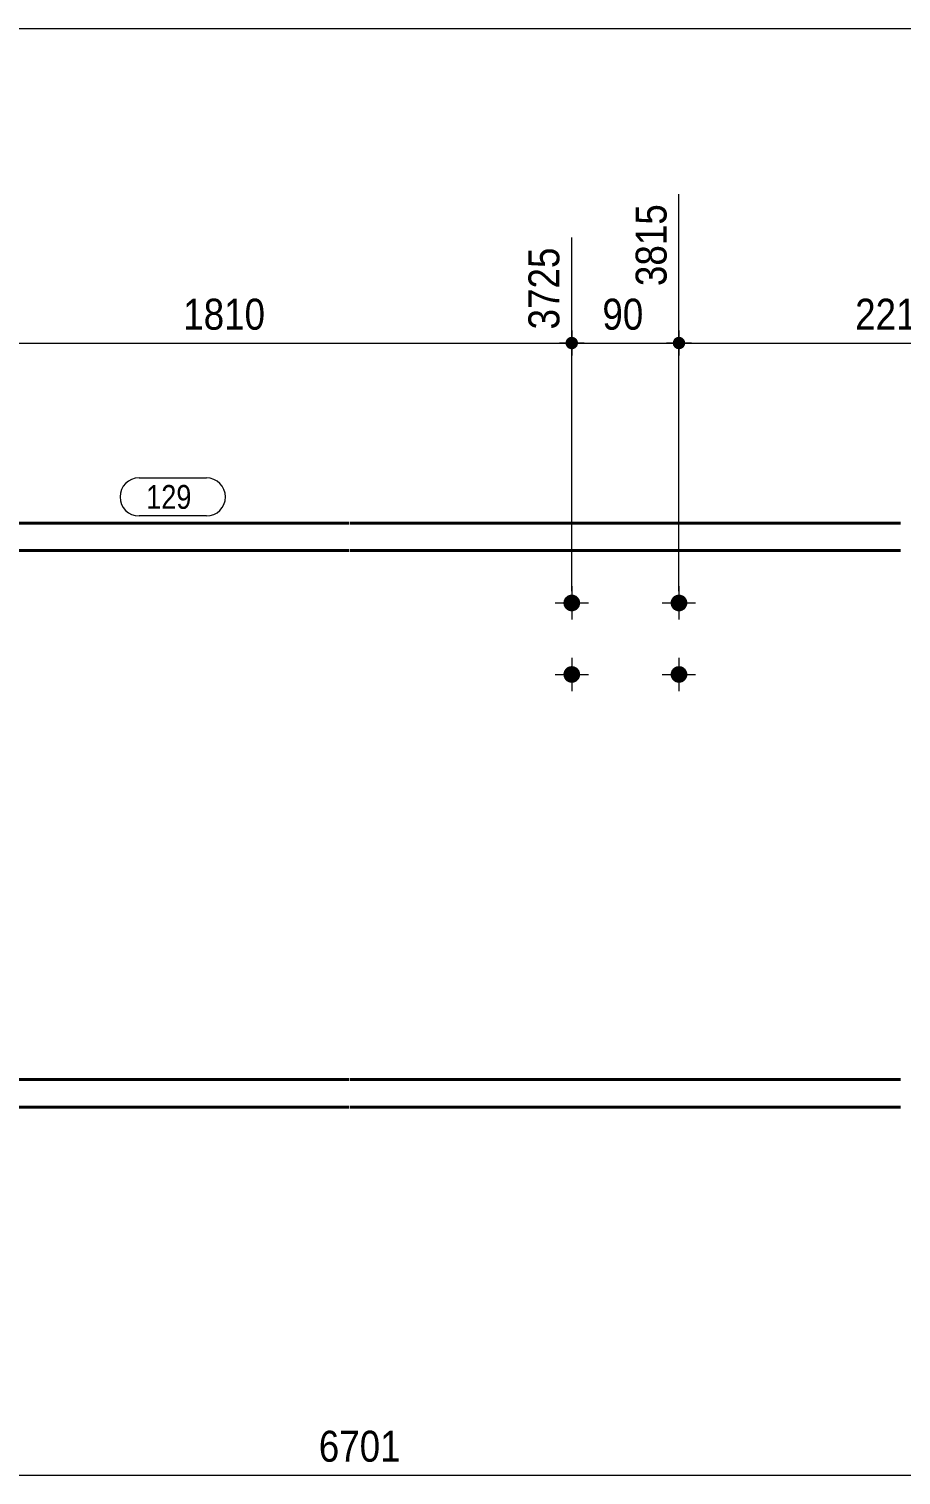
# Model space of a CAD drawing. Header units: millimetres. Extents: x 2 to 584, y 5 to 405.
# Drawn here: x 203.2 to 276.4, y 283.6 to 405 of the extents above; entities that cross this region are included whole.
import ezdxf

# ---------------------------------------------------------------- set-up
doc = ezdxf.new("R2010")
doc.units = ezdxf.units.MM
for name, color, linetype, lineweight in [('Boulon', 7, 'Continuous', 0), ('Cotation', 7, 'Continuous', 0), ('Feuille dessin', 5, 'Continuous', 0), ('Piece', 2, 'Continuous', 0), ('Repère pièce', 3, 'Continuous', 0)]:
    doc.layers.add(name, color=color, linetype=linetype, lineweight=lineweight)
doc.styles.add('ARIAL', font='ARIAL.TTF')
doc.styles.add('COMIC_SANS_MS', font='COMIC.TTF')

# ---------------------------------------------------------------- blocks, each defined once
blk = doc.blocks.new('*A8')
at = {"layer": 'Boulon'}
for points in [[(249.46, 356.79), (249.46, 356.76), (249.45, 356.72), (249.45, 356.69), (249.44, 356.66), (249.43, 356.62), (249.42, 356.59), (249.41, 356.56), (249.39, 356.53), (249.38, 356.5), (249.36, 356.47), (249.34, 356.44), (249.32, 356.41), (249.3, 356.38), (249.28, 356.36), (249.25, 356.33), (249.23, 356.31), (249.2, 356.28), (249.18, 356.26), (249.15, 356.24), (249.12, 356.23), (249.09, 356.21), (249.06, 356.19), (249.03, 356.18), (249, 356.17), (248.96, 356.16), (248.93, 356.15), (248.9, 356.14), (248.86, 356.13), (248.83, 356.13), (248.79, 356.13), (248.76, 356.13), (248.73, 356.13), (248.69, 356.13), (248.66, 356.13), (248.62, 356.14), (248.59, 356.15), (248.56, 356.16), (248.52, 356.17), (248.49, 356.18), (248.46, 356.19), (248.43, 356.21), (248.4, 356.23), (248.37, 356.24), (248.34, 356.26), (248.32, 356.28), (248.29, 356.31), (248.26, 356.33), (248.24, 356.36), (248.22, 356.38), (248.2, 356.41), (248.18, 356.44), (248.16, 356.47), (248.14, 356.5), (248.13, 356.53), (248.11, 356.56), (248.1, 356.59), (248.09, 356.62), (248.08, 356.66), (248.07, 356.69), (248.07, 356.72), (248.06, 356.76), (248.06, 356.79), (248.06, 356.83), (248.06, 356.86), (248.06, 356.89), (248.07, 356.93), (248.07, 356.96), (248.08, 357), (248.09, 357.03), (248.1, 357.06), (248.11, 357.09), (248.13, 357.13), (248.14, 357.16), (248.16, 357.19), (248.18, 357.21), (248.2, 357.24), (248.22, 357.27), (248.24, 357.3), (248.26, 357.32), (248.29, 357.34), (248.32, 357.37), (248.34, 357.39), (248.37, 357.41), (248.4, 357.43), (248.43, 357.44), (248.46, 357.46), (248.49, 357.47), (248.52, 357.48), (248.56, 357.5), (248.59, 357.5), (248.62, 357.51), (248.66, 357.52), (248.69, 357.52), (248.73, 357.53), (248.76, 357.53), (248.79, 357.53), (248.83, 357.52), (248.86, 357.52), (248.9, 357.51), (248.93, 357.5), (248.96, 357.5), (249, 357.48), (249.03, 357.47), (249.06, 357.46), (249.09, 357.44), (249.12, 357.43), (249.15, 357.41), (249.18, 357.39), (249.2, 357.37), (249.23, 357.34), (249.25, 357.32), (249.28, 357.3), (249.3, 357.27), (249.32, 357.24), (249.34, 357.21), (249.36, 357.19), (249.38, 357.16), (249.39, 357.13), (249.41, 357.09), (249.42, 357.06), (249.43, 357.03), (249.44, 357), (249.45, 356.96), (249.45, 356.93), (249.46, 356.89), (249.46, 356.86), (249.46, 356.83)], [(249.46, 350.79), (249.46, 350.76), (249.45, 350.72), (249.45, 350.69), (249.44, 350.66), (249.43, 350.62), (249.42, 350.59), (249.41, 350.56), (249.39, 350.53), (249.38, 350.5), (249.36, 350.47), (249.34, 350.44), (249.32, 350.41), (249.3, 350.38), (249.28, 350.36), (249.25, 350.33), (249.23, 350.31), (249.2, 350.28), (249.18, 350.26), (249.15, 350.24), (249.12, 350.23), (249.09, 350.21), (249.06, 350.19), (249.03, 350.18), (249, 350.17), (248.96, 350.16), (248.93, 350.15), (248.9, 350.14), (248.86, 350.13), (248.83, 350.13), (248.79, 350.13), (248.76, 350.13), (248.73, 350.13), (248.69, 350.13), (248.66, 350.13), (248.62, 350.14), (248.59, 350.15), (248.56, 350.16), (248.52, 350.17), (248.49, 350.18), (248.46, 350.19), (248.43, 350.21), (248.4, 350.23), (248.37, 350.24), (248.34, 350.26), (248.32, 350.28), (248.29, 350.31), (248.26, 350.33), (248.24, 350.36), (248.22, 350.38), (248.2, 350.41), (248.18, 350.44), (248.16, 350.47), (248.14, 350.5), (248.13, 350.53), (248.11, 350.56), (248.1, 350.59), (248.09, 350.62), (248.08, 350.66), (248.07, 350.69), (248.07, 350.72), (248.06, 350.76), (248.06, 350.79), (248.06, 350.83), (248.06, 350.86), (248.06, 350.89), (248.07, 350.93), (248.07, 350.96), (248.08, 351), (248.09, 351.03), (248.1, 351.06), (248.11, 351.09), (248.13, 351.13), (248.14, 351.16), (248.16, 351.19), (248.18, 351.21), (248.2, 351.24), (248.22, 351.27), (248.24, 351.3), (248.26, 351.32), (248.29, 351.34), (248.32, 351.37), (248.34, 351.39), (248.37, 351.41), (248.4, 351.43), (248.43, 351.44), (248.46, 351.46), (248.49, 351.47), (248.52, 351.48), (248.56, 351.5), (248.59, 351.5), (248.62, 351.51), (248.66, 351.52), (248.69, 351.52), (248.73, 351.53), (248.76, 351.53), (248.79, 351.53), (248.83, 351.52), (248.86, 351.52), (248.9, 351.51), (248.93, 351.5), (248.96, 351.5), (249, 351.48), (249.03, 351.47), (249.06, 351.46), (249.09, 351.44), (249.12, 351.43), (249.15, 351.41), (249.18, 351.39), (249.2, 351.37), (249.23, 351.34), (249.25, 351.32), (249.28, 351.3), (249.3, 351.27), (249.32, 351.24), (249.34, 351.21), (249.36, 351.19), (249.38, 351.16), (249.39, 351.13), (249.41, 351.09), (249.42, 351.06), (249.43, 351.03), (249.44, 351), (249.45, 350.96), (249.45, 350.93), (249.46, 350.89), (249.46, 350.86), (249.46, 350.83)]]:
    blk.add_hatch(color=256, dxfattribs=at).paths.add_polyline_path(points, flags=17)
at = {"layer": 'Boulon', "linetype": 'Continuous', "lineweight": 0}
for p, q in [((248.76, 358.23), (248.76, 355.43)), ((247.36, 356.83), (250.16, 356.83)), ((248.76, 352.23), (248.76, 349.43)), ((247.36, 350.83), (250.16, 350.83))]:
    blk.add_line(p, q, dxfattribs=at)
blk = doc.blocks.new('*A9')
at = {"layer": 'Boulon'}
for points in [[(258.46, 356.79), (258.46, 356.76), (258.45, 356.72), (258.45, 356.69), (258.44, 356.66), (258.43, 356.62), (258.42, 356.59), (258.41, 356.56), (258.39, 356.53), (258.38, 356.5), (258.36, 356.47), (258.34, 356.44), (258.32, 356.41), (258.3, 356.38), (258.28, 356.36), (258.25, 356.33), (258.23, 356.31), (258.2, 356.28), (258.18, 356.26), (258.15, 356.24), (258.12, 356.23), (258.09, 356.21), (258.06, 356.19), (258.03, 356.18), (258, 356.17), (257.96, 356.16), (257.93, 356.15), (257.9, 356.14), (257.86, 356.13), (257.83, 356.13), (257.79, 356.13), (257.76, 356.13), (257.73, 356.13), (257.69, 356.13), (257.66, 356.13), (257.62, 356.14), (257.59, 356.15), (257.56, 356.16), (257.52, 356.17), (257.49, 356.18), (257.46, 356.19), (257.43, 356.21), (257.4, 356.23), (257.37, 356.24), (257.34, 356.26), (257.32, 356.28), (257.29, 356.31), (257.26, 356.33), (257.24, 356.36), (257.22, 356.38), (257.2, 356.41), (257.18, 356.44), (257.16, 356.47), (257.14, 356.5), (257.13, 356.53), (257.11, 356.56), (257.1, 356.59), (257.09, 356.62), (257.08, 356.66), (257.07, 356.69), (257.07, 356.72), (257.06, 356.76), (257.06, 356.79), (257.06, 356.83), (257.06, 356.86), (257.06, 356.89), (257.07, 356.93), (257.07, 356.96), (257.08, 357), (257.09, 357.03), (257.1, 357.06), (257.11, 357.09), (257.13, 357.13), (257.14, 357.16), (257.16, 357.19), (257.18, 357.21), (257.2, 357.24), (257.22, 357.27), (257.24, 357.3), (257.26, 357.32), (257.29, 357.34), (257.32, 357.37), (257.34, 357.39), (257.37, 357.41), (257.4, 357.43), (257.43, 357.44), (257.46, 357.46), (257.49, 357.47), (257.52, 357.48), (257.56, 357.5), (257.59, 357.5), (257.62, 357.51), (257.66, 357.52), (257.69, 357.52), (257.73, 357.53), (257.76, 357.53), (257.79, 357.53), (257.83, 357.52), (257.86, 357.52), (257.9, 357.51), (257.93, 357.5), (257.96, 357.5), (258, 357.48), (258.03, 357.47), (258.06, 357.46), (258.09, 357.44), (258.12, 357.43), (258.15, 357.41), (258.18, 357.39), (258.2, 357.37), (258.23, 357.34), (258.25, 357.32), (258.28, 357.3), (258.3, 357.27), (258.32, 357.24), (258.34, 357.21), (258.36, 357.19), (258.38, 357.16), (258.39, 357.13), (258.41, 357.09), (258.42, 357.06), (258.43, 357.03), (258.44, 357), (258.45, 356.96), (258.45, 356.93), (258.46, 356.89), (258.46, 356.86), (258.46, 356.83)], [(258.46, 350.79), (258.46, 350.76), (258.45, 350.72), (258.45, 350.69), (258.44, 350.66), (258.43, 350.62), (258.42, 350.59), (258.41, 350.56), (258.39, 350.53), (258.38, 350.5), (258.36, 350.47), (258.34, 350.44), (258.32, 350.41), (258.3, 350.38), (258.28, 350.36), (258.25, 350.33), (258.23, 350.31), (258.2, 350.28), (258.18, 350.26), (258.15, 350.24), (258.12, 350.23), (258.09, 350.21), (258.06, 350.19), (258.03, 350.18), (258, 350.17), (257.96, 350.16), (257.93, 350.15), (257.9, 350.14), (257.86, 350.13), (257.83, 350.13), (257.79, 350.13), (257.76, 350.13), (257.73, 350.13), (257.69, 350.13), (257.66, 350.13), (257.62, 350.14), (257.59, 350.15), (257.56, 350.16), (257.52, 350.17), (257.49, 350.18), (257.46, 350.19), (257.43, 350.21), (257.4, 350.23), (257.37, 350.24), (257.34, 350.26), (257.32, 350.28), (257.29, 350.31), (257.26, 350.33), (257.24, 350.36), (257.22, 350.38), (257.2, 350.41), (257.18, 350.44), (257.16, 350.47), (257.14, 350.5), (257.13, 350.53), (257.11, 350.56), (257.1, 350.59), (257.09, 350.62), (257.08, 350.66), (257.07, 350.69), (257.07, 350.72), (257.06, 350.76), (257.06, 350.79), (257.06, 350.83), (257.06, 350.86), (257.06, 350.89), (257.07, 350.93), (257.07, 350.96), (257.08, 351), (257.09, 351.03), (257.1, 351.06), (257.11, 351.09), (257.13, 351.13), (257.14, 351.16), (257.16, 351.19), (257.18, 351.21), (257.2, 351.24), (257.22, 351.27), (257.24, 351.3), (257.26, 351.32), (257.29, 351.34), (257.32, 351.37), (257.34, 351.39), (257.37, 351.41), (257.4, 351.43), (257.43, 351.44), (257.46, 351.46), (257.49, 351.47), (257.52, 351.48), (257.56, 351.5), (257.59, 351.5), (257.62, 351.51), (257.66, 351.52), (257.69, 351.52), (257.73, 351.53), (257.76, 351.53), (257.79, 351.53), (257.83, 351.52), (257.86, 351.52), (257.9, 351.51), (257.93, 351.5), (257.96, 351.5), (258, 351.48), (258.03, 351.47), (258.06, 351.46), (258.09, 351.44), (258.12, 351.43), (258.15, 351.41), (258.18, 351.39), (258.2, 351.37), (258.23, 351.34), (258.25, 351.32), (258.28, 351.3), (258.3, 351.27), (258.32, 351.24), (258.34, 351.21), (258.36, 351.19), (258.38, 351.16), (258.39, 351.13), (258.41, 351.09), (258.42, 351.06), (258.43, 351.03), (258.44, 351), (258.45, 350.96), (258.45, 350.93), (258.46, 350.89), (258.46, 350.86), (258.46, 350.83)]]:
    blk.add_hatch(color=256, dxfattribs=at).paths.add_polyline_path(points, flags=17)
at = {"layer": 'Boulon', "linetype": 'Continuous', "lineweight": 0}
for p, q in [((257.76, 358.23), (257.76, 355.43)), ((256.36, 356.83), (259.16, 356.83)), ((257.76, 352.23), (257.76, 349.43)), ((256.36, 350.83), (259.16, 350.83))]:
    blk.add_line(p, q, dxfattribs=at)
blk = doc.blocks.new('*A19')
at = {"layer": 'Piece', "color": 2, "linetype": 'Continuous', "lineweight": 40}
for p, q in [((163.633303, 363.525811), (230.062625, 363.525811)), ((230.162625, 363.525811), (276.356556, 363.525811)), ((230.062625, 361.225811), (163.633303, 361.225811)), ((276.356556, 361.225811), (230.162625, 361.225811)), ((230.062625, 316.825811), (163.633303, 316.825811)), ((276.356556, 316.825811), (230.162625, 316.825811)), ((163.633303, 314.525811), (230.062625, 314.525811)), ((230.162625, 314.525811), (276.356556, 314.525811))]:
    blk.add_line(p, q, dxfattribs=at)
blk = doc.blocks.new('*A63')
at = {"layer": 'Feuille dessin', "linetype": 'Continuous', "lineweight": 0}
blk.add_line((579, 405), (5, 405), dxfattribs=at)
blk = doc.blocks.new('*A88')
at = {"layer": 'Repère pièce', "linetype": 'Continuous', "lineweight": 0}
for p, q in [((212.431874, 367.325811), (218.087929, 367.325811)), ((218.087929, 364.125811), (212.431874, 364.125811))]:
    blk.add_line(p, q, dxfattribs=at)
for centre, start, end in [((212.431874, 365.725811), 90, 270), ((218.087929, 365.725811), 270, 90)]:
    blk.add_arc(centre, 1.6, start, end, dxfattribs=at)
at = {"layer": 'Repère pièce', "style": 'COMIC_SANS_MS', "width": 0.85}
blk.add_text('129', height=2, dxfattribs=at).set_placement((213.031874, 364.725811))
blk = doc.blocks.new('*A99')
at = {"layer": 'Cotation', "linetype": 'Continuous', "lineweight": 0}
blk.add_line((121.31, 283.64), (341.45, 283.64), dxfattribs=at)
at = {"layer": 'Cotation', "style": 'ARIAL', "width": 0.85}
blk.add_text('6701', height=2.6, dxfattribs=at).set_placement((227.52, 284.76))
blk = doc.blocks.new('*A110')
at = {"layer": 'Cotation'}
for points in [[(191.2, 378.12), (191.18, 378.12), (191.15, 378.12), (191.13, 378.13), (191.1, 378.13), (191.08, 378.14), (191.06, 378.15), (191.03, 378.16), (191.01, 378.17), (190.99, 378.18), (190.96, 378.19), (190.94, 378.21), (190.92, 378.22), (190.9, 378.24), (190.88, 378.25), (190.86, 378.27), (190.84, 378.29), (190.83, 378.31), (190.81, 378.33), (190.8, 378.35), (190.78, 378.37), (190.77, 378.39), (190.76, 378.42), (190.75, 378.44), (190.74, 378.46), (190.73, 378.49), (190.73, 378.51), (190.72, 378.54), (190.72, 378.56), (190.71, 378.59), (190.71, 378.61), (190.71, 378.64), (190.71, 378.66), (190.71, 378.69), (190.72, 378.71), (190.72, 378.74), (190.73, 378.76), (190.73, 378.79), (190.74, 378.81), (190.75, 378.84), (190.76, 378.86), (190.77, 378.88), (190.78, 378.91), (190.8, 378.93), (190.81, 378.95), (190.83, 378.97), (190.84, 378.99), (190.86, 379.01), (190.88, 379.02), (190.9, 379.04), (190.92, 379.06), (190.94, 379.07), (190.96, 379.08), (190.99, 379.1), (191.01, 379.11), (191.03, 379.12), (191.06, 379.13), (191.08, 379.14), (191.1, 379.14), (191.13, 379.15), (191.15, 379.15), (191.18, 379.16), (191.2, 379.16), (191.23, 379.16), (191.26, 379.16), (191.28, 379.16), (191.31, 379.15), (191.33, 379.15), (191.36, 379.14), (191.38, 379.14), (191.41, 379.13), (191.43, 379.12), (191.45, 379.11), (191.48, 379.1), (191.5, 379.08), (191.52, 379.07), (191.54, 379.06), (191.56, 379.04), (191.58, 379.02), (191.6, 379.01), (191.62, 378.99), (191.63, 378.97), (191.65, 378.95), (191.66, 378.93), (191.68, 378.91), (191.69, 378.88), (191.7, 378.86), (191.71, 378.84), (191.72, 378.81), (191.73, 378.79), (191.73, 378.76), (191.74, 378.74), (191.74, 378.71), (191.75, 378.69), (191.75, 378.66), (191.75, 378.64), (191.75, 378.61), (191.75, 378.59), (191.74, 378.56), (191.74, 378.54), (191.73, 378.51), (191.73, 378.49), (191.72, 378.46), (191.71, 378.44), (191.7, 378.42), (191.69, 378.39), (191.68, 378.37), (191.66, 378.35), (191.65, 378.33), (191.63, 378.31), (191.62, 378.29), (191.6, 378.27), (191.58, 378.25), (191.56, 378.24), (191.54, 378.22), (191.52, 378.21), (191.5, 378.19), (191.48, 378.18), (191.45, 378.17), (191.43, 378.16), (191.41, 378.15), (191.38, 378.14), (191.36, 378.13), (191.33, 378.13), (191.31, 378.12), (191.28, 378.12), (191.26, 378.12), (191.23, 378.12)], [(248.73, 378.12), (248.71, 378.12), (248.68, 378.12), (248.66, 378.13), (248.63, 378.13), (248.61, 378.14), (248.58, 378.15), (248.56, 378.16), (248.54, 378.17), (248.51, 378.18), (248.49, 378.19), (248.47, 378.21), (248.45, 378.22), (248.43, 378.24), (248.41, 378.25), (248.39, 378.27), (248.37, 378.29), (248.36, 378.31), (248.34, 378.33), (248.33, 378.35), (248.31, 378.37), (248.3, 378.39), (248.29, 378.42), (248.28, 378.44), (248.27, 378.46), (248.26, 378.49), (248.26, 378.51), (248.25, 378.54), (248.25, 378.56), (248.24, 378.59), (248.24, 378.61), (248.24, 378.64), (248.24, 378.66), (248.24, 378.69), (248.25, 378.71), (248.25, 378.74), (248.26, 378.76), (248.26, 378.79), (248.27, 378.81), (248.28, 378.84), (248.29, 378.86), (248.3, 378.88), (248.31, 378.91), (248.33, 378.93), (248.34, 378.95), (248.36, 378.97), (248.37, 378.99), (248.39, 379.01), (248.41, 379.02), (248.43, 379.04), (248.45, 379.06), (248.47, 379.07), (248.49, 379.08), (248.51, 379.1), (248.54, 379.11), (248.56, 379.12), (248.58, 379.13), (248.61, 379.14), (248.63, 379.14), (248.66, 379.15), (248.68, 379.15), (248.71, 379.16), (248.73, 379.16), (248.76, 379.16), (248.79, 379.16), (248.81, 379.16), (248.84, 379.15), (248.86, 379.15), (248.89, 379.14), (248.91, 379.14), (248.93, 379.13), (248.96, 379.12), (248.98, 379.11), (249, 379.1), (249.03, 379.08), (249.05, 379.07), (249.07, 379.06), (249.09, 379.04), (249.11, 379.02), (249.13, 379.01), (249.14, 378.99), (249.16, 378.97), (249.18, 378.95), (249.19, 378.93), (249.21, 378.91), (249.22, 378.88), (249.23, 378.86), (249.24, 378.84), (249.25, 378.81), (249.26, 378.79), (249.26, 378.76), (249.27, 378.74), (249.27, 378.71), (249.28, 378.69), (249.28, 378.66), (249.28, 378.64), (249.28, 378.61), (249.28, 378.59), (249.27, 378.56), (249.27, 378.54), (249.26, 378.51), (249.26, 378.49), (249.25, 378.46), (249.24, 378.44), (249.23, 378.42), (249.22, 378.39), (249.21, 378.37), (249.19, 378.35), (249.18, 378.33), (249.16, 378.31), (249.14, 378.29), (249.13, 378.27), (249.11, 378.25), (249.09, 378.24), (249.07, 378.22), (249.05, 378.21), (249.03, 378.19), (249, 378.18), (248.98, 378.17), (248.96, 378.16), (248.93, 378.15), (248.91, 378.14), (248.89, 378.13), (248.86, 378.13), (248.84, 378.12), (248.81, 378.12), (248.79, 378.12), (248.76, 378.12)]]:
    blk.add_hatch(color=256, dxfattribs=at).paths.add_polyline_path(points, flags=17)
at = {"layer": 'Cotation', "linetype": 'Continuous', "lineweight": 0}
for p, q in [((191.23, 357.93), (191.23, 391.13)), ((248.76, 357.83), (248.76, 387.49)), ((191.23, 379.68), (191.23, 377.6)), ((248.76, 379.68), (248.76, 377.6)), ((192.27, 378.64), (190.19, 378.64)), ((191.23, 378.64), (190.19, 378.64)), ((191.23, 378.64), (248.76, 378.64)), ((249.8, 378.64), (247.72, 378.64)), ((248.76, 378.64), (249.8, 378.64))]:
    blk.add_line(p, q, dxfattribs=at)
at = {"layer": 'Cotation'}
for p in [(191.23, 378.64), (248.76, 378.64)]:
    blk.add_point(p, dxfattribs=at)
at = {"layer": 'Cotation', "style": 'ARIAL', "width": 0.85}
blk.add_text('3725', height=2.6, rotation=90.0002, dxfattribs=at).set_placement((247.72, 379.78))
blk.add_text('1810', height=2.6, dxfattribs=at).set_placement((216.14, 379.76))
blk = doc.blocks.new('*A111')
at = {"layer": 'Cotation'}
for points in [[(248.73, 378.12), (248.71, 378.12), (248.68, 378.12), (248.66, 378.13), (248.63, 378.13), (248.61, 378.14), (248.58, 378.15), (248.56, 378.16), (248.54, 378.17), (248.51, 378.18), (248.49, 378.19), (248.47, 378.21), (248.45, 378.22), (248.43, 378.24), (248.41, 378.25), (248.39, 378.27), (248.37, 378.29), (248.36, 378.31), (248.34, 378.33), (248.33, 378.35), (248.31, 378.37), (248.3, 378.39), (248.29, 378.42), (248.28, 378.44), (248.27, 378.46), (248.26, 378.49), (248.26, 378.51), (248.25, 378.54), (248.25, 378.56), (248.24, 378.59), (248.24, 378.61), (248.24, 378.64), (248.24, 378.66), (248.24, 378.69), (248.25, 378.71), (248.25, 378.74), (248.26, 378.76), (248.26, 378.79), (248.27, 378.81), (248.28, 378.84), (248.29, 378.86), (248.3, 378.88), (248.31, 378.91), (248.33, 378.93), (248.34, 378.95), (248.36, 378.97), (248.37, 378.99), (248.39, 379.01), (248.41, 379.02), (248.43, 379.04), (248.45, 379.06), (248.47, 379.07), (248.49, 379.08), (248.51, 379.1), (248.54, 379.11), (248.56, 379.12), (248.58, 379.13), (248.61, 379.14), (248.63, 379.14), (248.66, 379.15), (248.68, 379.15), (248.71, 379.16), (248.73, 379.16), (248.76, 379.16), (248.79, 379.16), (248.81, 379.16), (248.84, 379.15), (248.86, 379.15), (248.89, 379.14), (248.91, 379.14), (248.93, 379.13), (248.96, 379.12), (248.98, 379.11), (249, 379.1), (249.03, 379.08), (249.05, 379.07), (249.07, 379.06), (249.09, 379.04), (249.11, 379.02), (249.13, 379.01), (249.14, 378.99), (249.16, 378.97), (249.18, 378.95), (249.19, 378.93), (249.21, 378.91), (249.22, 378.88), (249.23, 378.86), (249.24, 378.84), (249.25, 378.81), (249.26, 378.79), (249.26, 378.76), (249.27, 378.74), (249.27, 378.71), (249.28, 378.69), (249.28, 378.66), (249.28, 378.64), (249.28, 378.61), (249.28, 378.59), (249.27, 378.56), (249.27, 378.54), (249.26, 378.51), (249.26, 378.49), (249.25, 378.46), (249.24, 378.44), (249.23, 378.42), (249.22, 378.39), (249.21, 378.37), (249.19, 378.35), (249.18, 378.33), (249.16, 378.31), (249.14, 378.29), (249.13, 378.27), (249.11, 378.25), (249.09, 378.24), (249.07, 378.22), (249.05, 378.21), (249.03, 378.19), (249, 378.18), (248.98, 378.17), (248.96, 378.16), (248.93, 378.15), (248.91, 378.14), (248.89, 378.13), (248.86, 378.13), (248.84, 378.12), (248.81, 378.12), (248.79, 378.12), (248.76, 378.12)], [(257.73, 378.12), (257.71, 378.12), (257.68, 378.12), (257.66, 378.13), (257.63, 378.13), (257.61, 378.14), (257.58, 378.15), (257.56, 378.16), (257.54, 378.17), (257.51, 378.18), (257.49, 378.19), (257.47, 378.21), (257.45, 378.22), (257.43, 378.24), (257.41, 378.25), (257.39, 378.27), (257.37, 378.29), (257.36, 378.31), (257.34, 378.33), (257.33, 378.35), (257.31, 378.37), (257.3, 378.39), (257.29, 378.42), (257.28, 378.44), (257.27, 378.46), (257.26, 378.49), (257.26, 378.51), (257.25, 378.54), (257.25, 378.56), (257.24, 378.59), (257.24, 378.61), (257.24, 378.64), (257.24, 378.66), (257.24, 378.69), (257.25, 378.71), (257.25, 378.74), (257.26, 378.76), (257.26, 378.79), (257.27, 378.81), (257.28, 378.84), (257.29, 378.86), (257.3, 378.88), (257.31, 378.91), (257.33, 378.93), (257.34, 378.95), (257.36, 378.97), (257.37, 378.99), (257.39, 379.01), (257.41, 379.02), (257.43, 379.04), (257.45, 379.06), (257.47, 379.07), (257.49, 379.08), (257.51, 379.1), (257.54, 379.11), (257.56, 379.12), (257.58, 379.13), (257.61, 379.14), (257.63, 379.14), (257.66, 379.15), (257.68, 379.15), (257.71, 379.16), (257.73, 379.16), (257.76, 379.16), (257.79, 379.16), (257.81, 379.16), (257.84, 379.15), (257.86, 379.15), (257.89, 379.14), (257.91, 379.14), (257.93, 379.13), (257.96, 379.12), (257.98, 379.11), (258, 379.1), (258.03, 379.08), (258.05, 379.07), (258.07, 379.06), (258.09, 379.04), (258.11, 379.02), (258.13, 379.01), (258.14, 378.99), (258.16, 378.97), (258.18, 378.95), (258.19, 378.93), (258.21, 378.91), (258.22, 378.88), (258.23, 378.86), (258.24, 378.84), (258.25, 378.81), (258.26, 378.79), (258.26, 378.76), (258.27, 378.74), (258.27, 378.71), (258.28, 378.69), (258.28, 378.66), (258.28, 378.64), (258.28, 378.61), (258.28, 378.59), (258.27, 378.56), (258.27, 378.54), (258.26, 378.51), (258.26, 378.49), (258.25, 378.46), (258.24, 378.44), (258.23, 378.42), (258.22, 378.39), (258.21, 378.37), (258.19, 378.35), (258.18, 378.33), (258.16, 378.31), (258.14, 378.29), (258.13, 378.27), (258.11, 378.25), (258.09, 378.24), (258.07, 378.22), (258.05, 378.21), (258.03, 378.19), (258, 378.18), (257.98, 378.17), (257.96, 378.16), (257.93, 378.15), (257.91, 378.14), (257.89, 378.13), (257.86, 378.13), (257.84, 378.12), (257.81, 378.12), (257.79, 378.12), (257.76, 378.12)]]:
    blk.add_hatch(color=256, dxfattribs=at).paths.add_polyline_path(points, flags=17)
at = {"layer": 'Cotation', "linetype": 'Continuous', "lineweight": 0}
for p, q in [((257.76, 357.83), (257.76, 391.13)), ((248.76, 357.83), (248.76, 387.49)), ((248.76, 379.68), (248.76, 377.6)), ((257.76, 379.68), (257.76, 377.6)), ((249.8, 378.64), (247.72, 378.64)), ((248.76, 378.64), (247.72, 378.64)), ((248.76, 378.64), (257.76, 378.64)), ((258.8, 378.64), (256.72, 378.64)), ((257.76, 378.64), (258.8, 378.64))]:
    blk.add_line(p, q, dxfattribs=at)
at = {"layer": 'Cotation'}
for p in [(248.76, 378.64), (257.76, 378.64)]:
    blk.add_point(p, dxfattribs=at)
at = {"layer": 'Cotation', "style": 'ARIAL', "width": 0.85}
blk.add_text('3815', height=2.6, rotation=90.0002, dxfattribs=at).set_placement((256.72, 383.42))
blk.add_text('90', height=2.6, dxfattribs=at).set_placement((251.33, 379.76))
blk = doc.blocks.new('*A112')
at = {"layer": 'Cotation'}
for points in [[(257.73, 378.12), (257.71, 378.12), (257.68, 378.12), (257.66, 378.13), (257.63, 378.13), (257.61, 378.14), (257.58, 378.15), (257.56, 378.16), (257.54, 378.17), (257.51, 378.18), (257.49, 378.19), (257.47, 378.21), (257.45, 378.22), (257.43, 378.24), (257.41, 378.25), (257.39, 378.27), (257.37, 378.29), (257.36, 378.31), (257.34, 378.33), (257.33, 378.35), (257.31, 378.37), (257.3, 378.39), (257.29, 378.42), (257.28, 378.44), (257.27, 378.46), (257.26, 378.49), (257.26, 378.51), (257.25, 378.54), (257.25, 378.56), (257.24, 378.59), (257.24, 378.61), (257.24, 378.64), (257.24, 378.66), (257.24, 378.69), (257.25, 378.71), (257.25, 378.74), (257.26, 378.76), (257.26, 378.79), (257.27, 378.81), (257.28, 378.84), (257.29, 378.86), (257.3, 378.88), (257.31, 378.91), (257.33, 378.93), (257.34, 378.95), (257.36, 378.97), (257.37, 378.99), (257.39, 379.01), (257.41, 379.02), (257.43, 379.04), (257.45, 379.06), (257.47, 379.07), (257.49, 379.08), (257.51, 379.1), (257.54, 379.11), (257.56, 379.12), (257.58, 379.13), (257.61, 379.14), (257.63, 379.14), (257.66, 379.15), (257.68, 379.15), (257.71, 379.16), (257.73, 379.16), (257.76, 379.16), (257.79, 379.16), (257.81, 379.16), (257.84, 379.15), (257.86, 379.15), (257.89, 379.14), (257.91, 379.14), (257.93, 379.13), (257.96, 379.12), (257.98, 379.11), (258, 379.1), (258.03, 379.08), (258.05, 379.07), (258.07, 379.06), (258.09, 379.04), (258.11, 379.02), (258.13, 379.01), (258.14, 378.99), (258.16, 378.97), (258.18, 378.95), (258.19, 378.93), (258.21, 378.91), (258.22, 378.88), (258.23, 378.86), (258.24, 378.84), (258.25, 378.81), (258.26, 378.79), (258.26, 378.76), (258.27, 378.74), (258.27, 378.71), (258.28, 378.69), (258.28, 378.66), (258.28, 378.64), (258.28, 378.61), (258.28, 378.59), (258.27, 378.56), (258.27, 378.54), (258.26, 378.51), (258.26, 378.49), (258.25, 378.46), (258.24, 378.44), (258.23, 378.42), (258.22, 378.39), (258.21, 378.37), (258.19, 378.35), (258.18, 378.33), (258.16, 378.31), (258.14, 378.29), (258.13, 378.27), (258.11, 378.25), (258.09, 378.24), (258.07, 378.22), (258.05, 378.21), (258.03, 378.19), (258, 378.18), (257.98, 378.17), (257.96, 378.16), (257.93, 378.15), (257.91, 378.14), (257.89, 378.13), (257.86, 378.13), (257.84, 378.12), (257.81, 378.12), (257.79, 378.12), (257.76, 378.12)], [(295.03, 378.12), (295, 378.12), (294.98, 378.12), (294.95, 378.13), (294.93, 378.13), (294.9, 378.14), (294.88, 378.15), (294.85, 378.16), (294.83, 378.17), (294.81, 378.18), (294.79, 378.19), (294.76, 378.21), (294.74, 378.22), (294.72, 378.24), (294.7, 378.25), (294.69, 378.27), (294.67, 378.29), (294.65, 378.31), (294.64, 378.33), (294.62, 378.35), (294.61, 378.37), (294.59, 378.39), (294.58, 378.42), (294.57, 378.44), (294.56, 378.46), (294.56, 378.49), (294.55, 378.51), (294.54, 378.54), (294.54, 378.56), (294.54, 378.59), (294.53, 378.61), (294.53, 378.64), (294.53, 378.66), (294.54, 378.69), (294.54, 378.71), (294.54, 378.74), (294.55, 378.76), (294.56, 378.79), (294.56, 378.81), (294.57, 378.84), (294.58, 378.86), (294.59, 378.88), (294.61, 378.91), (294.62, 378.93), (294.64, 378.95), (294.65, 378.97), (294.67, 378.99), (294.69, 379.01), (294.7, 379.02), (294.72, 379.04), (294.74, 379.06), (294.76, 379.07), (294.79, 379.08), (294.81, 379.1), (294.83, 379.11), (294.85, 379.12), (294.88, 379.13), (294.9, 379.14), (294.93, 379.14), (294.95, 379.15), (294.98, 379.15), (295, 379.16), (295.03, 379.16), (295.05, 379.16), (295.08, 379.16), (295.1, 379.16), (295.13, 379.15), (295.15, 379.15), (295.18, 379.14), (295.2, 379.14), (295.23, 379.13), (295.25, 379.12), (295.28, 379.11), (295.3, 379.1), (295.32, 379.08), (295.34, 379.07), (295.36, 379.06), (295.38, 379.04), (295.4, 379.02), (295.42, 379.01), (295.44, 378.99), (295.46, 378.97), (295.47, 378.95), (295.49, 378.93), (295.5, 378.91), (295.51, 378.88), (295.52, 378.86), (295.53, 378.84), (295.54, 378.81), (295.55, 378.79), (295.56, 378.76), (295.56, 378.74), (295.57, 378.71), (295.57, 378.69), (295.57, 378.66), (295.57, 378.64), (295.57, 378.61), (295.57, 378.59), (295.57, 378.56), (295.56, 378.54), (295.56, 378.51), (295.55, 378.49), (295.54, 378.46), (295.53, 378.44), (295.52, 378.42), (295.51, 378.39), (295.5, 378.37), (295.49, 378.35), (295.47, 378.33), (295.46, 378.31), (295.44, 378.29), (295.42, 378.27), (295.4, 378.25), (295.38, 378.24), (295.36, 378.22), (295.34, 378.21), (295.32, 378.19), (295.3, 378.18), (295.28, 378.17), (295.25, 378.16), (295.23, 378.15), (295.2, 378.14), (295.18, 378.13), (295.15, 378.13), (295.13, 378.12), (295.1, 378.12), (295.08, 378.12), (295.05, 378.12)]]:
    blk.add_hatch(color=256, dxfattribs=at).paths.add_polyline_path(points, flags=17)
at = {"layer": 'Cotation', "linetype": 'Continuous', "lineweight": 0}
for p, q in [((257.76, 357.83), (257.76, 391.13)), ((295.05, 357.83), (295.05, 387.49)), ((257.76, 379.68), (257.76, 377.6)), ((295.05, 379.68), (295.05, 377.6)), ((258.8, 378.64), (256.72, 378.64)), ((257.76, 378.64), (256.72, 378.64)), ((257.76, 378.64), (295.05, 378.64)), ((296.09, 378.64), (294.01, 378.64)), ((295.05, 378.64), (296.09, 378.64))]:
    blk.add_line(p, q, dxfattribs=at)
at = {"layer": 'Cotation'}
for p in [(257.76, 378.64), (295.05, 378.64)]:
    blk.add_point(p, dxfattribs=at)
at = {"layer": 'Cotation', "style": 'ARIAL', "width": 0.85}
blk.add_text('6025', height=2.6, rotation=90.0002, dxfattribs=at).set_placement((294.01, 379.78))
blk.add_text('2210', height=2.6, dxfattribs=at).set_placement((272.55, 379.76))

msp = doc.modelspace()

# ---------------------------------------------------------------- block references
at = {"lineweight": 0}
for name in ['*A63', '*A110', '*A111', '*A112', '*A88', '*A19', '*A8', '*A9', '*A99']:
    msp.add_blockref(name, (0, 0), dxfattribs=at)

doc.saveas('drawing.dxf')
